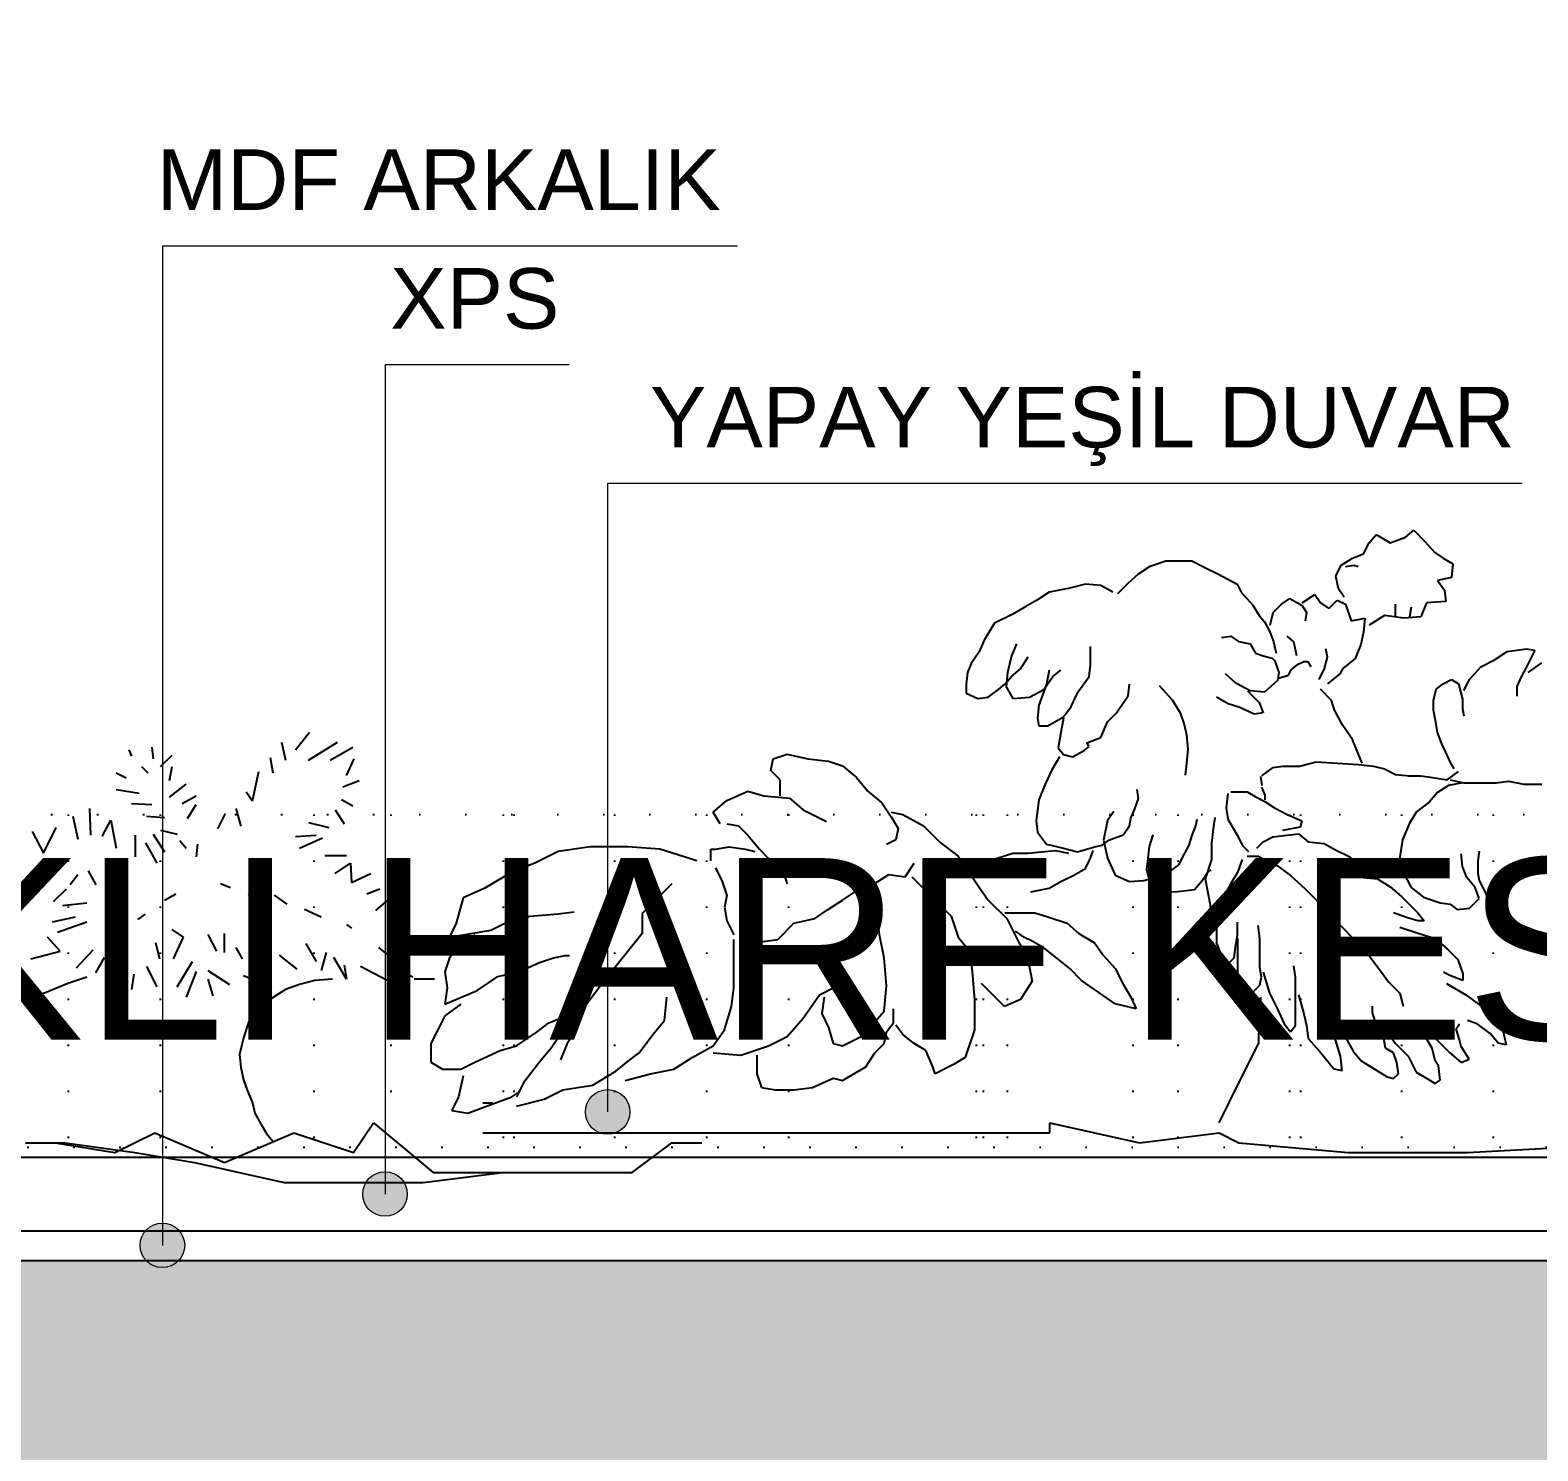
# Model space of a CAD drawing. Header units: millimetres. Extents: x 7687 to 15428, y -715 to 4028.
# Drawn here: x 9175.7 to 9277.3, y 3200 to 3295.7 of the extents above; entities that cross this region are included whole.
import ezdxf

# ---------------------------------------------------------------- set-up
doc = ezdxf.new("R2010")
doc.units = ezdxf.units.MM
doc.linetypes.add('14.022_CEKIRDEKLER_SAFTLAR_+51.00$0$ACAD_ISO07W100', pattern=[3, 0, -3])
doc.linetypes.add('CONTINUA', pattern=[0])
doc.layers.add('0-MOBIL', color=3, linetype='CONTINUA')
doc.layers.add('YAZI', color=121, linetype='Continuous')
doc.layers.add('yazı', color=7, linetype='Continuous', lineweight=20)
doc.styles.add('ROMANC', font='arial.ttf')

# ---------------------------------------------------------------- blocks, each defined once
blk = doc.blocks.new('fdgfff')
at = {"color": 67, "true_color": 0x727430}
for p, q in [((50512.623, 5720.7462), (50512.6298, 5720.7543)), ((50512.6298, 5720.7543), (50512.6433, 5720.7462)), ((50512.6433, 5720.7462), (50512.6582, 5720.7516)), ((50512.6582, 5720.7516), (50512.6663, 5720.7584)), ((50512.6663, 5720.7584), (50512.6771, 5720.7476)), ((50512.6068, 5720.7313), (50512.6176, 5720.7354)), ((50512.6176, 5720.7354), (50512.623, 5720.7462)), ((50512.6771, 5720.7476), (50512.6866, 5720.7367)), ((50512.6866, 5720.7367), (50512.6947, 5720.7313)), ((50512.3991, 5720.716), (50512.4104, 5720.7236)), ((50512.4104, 5720.7236), (50512.4255, 5720.7286)), ((50512.4255, 5720.7286), (50512.4369, 5720.7286)), ((50512.4369, 5720.7286), (50512.4507, 5720.7286)), ((50512.4507, 5720.7286), (50512.4633, 5720.7223)), ((50512.4633, 5720.7223), (50512.4759, 5720.716)), ((50512.5905, 5720.7137), (50512.5959, 5720.7245)), ((50512.5959, 5720.7245), (50512.6068, 5720.7313)), ((50512.6, 5720.7232), (50512.6081, 5720.7245)), ((50512.6081, 5720.7245), (50512.6122, 5720.7232)), ((50512.6947, 5720.7313), (50512.7042, 5720.7259)), ((50512.7042, 5720.7259), (50512.7028, 5720.7124)), ((50512.3789, 5720.6971), (50512.389, 5720.7072)), ((50512.389, 5720.7072), (50512.3991, 5720.716)), ((50512.4759, 5720.716), (50512.4948, 5720.706)), ((50512.5932, 5720.7015), (50512.5905, 5720.7137)), ((50512.7028, 5720.7124), (50512.6893, 5720.7096)), ((50512.6893, 5720.7096), (50512.6961, 5720.7002)), ((50512.3121, 5720.6984), (50512.3008, 5720.6908)), ((50512.3323, 5720.7022), (50512.3121, 5720.6984)), ((50512.3474, 5720.706), (50512.3323, 5720.7022)), ((50512.3625, 5720.7047), (50512.3474, 5720.706)), ((50512.3739, 5720.6984), (50512.3625, 5720.7047)), ((50512.4948, 5720.706), (50512.4986, 5720.6984)), ((50512.4986, 5720.6984), (50512.51, 5720.6858)), ((50512.5377, 5720.6866), (50512.5459, 5720.692)), ((50512.5459, 5720.692), (50512.558, 5720.6853)), ((50512.558, 5720.688), (50512.5702, 5720.6961)), ((50512.5702, 5720.6961), (50512.5756, 5720.688)), ((50512.5986, 5720.6934), (50512.5932, 5720.7015)), ((50512.6961, 5720.7002), (50512.6974, 5720.6893)), ((50512.2769, 5720.677), (50512.2592, 5720.6681)), ((50512.2895, 5720.6845), (50512.2769, 5720.677)), ((50512.3008, 5720.6908), (50512.2895, 5720.6845)), ((50512.51, 5720.6858), (50512.5163, 5720.6757)), ((50512.5269, 5720.6663), (50512.5296, 5720.6785)), ((50512.5296, 5720.6785), (50512.5377, 5720.6866)), ((50512.558, 5720.6853), (50512.5621, 5720.6785)), ((50512.5621, 5720.6785), (50512.5608, 5720.6704)), ((50512.5756, 5720.688), (50512.5838, 5720.6826)), ((50512.5838, 5720.6826), (50512.5919, 5720.6907)), ((50512.5919, 5720.6907), (50512.6, 5720.6866)), ((50512.6, 5720.6866), (50512.6054, 5720.6704)), ((50512.6487, 5720.6812), (50512.6487, 5720.6866)), ((50512.6487, 5720.6744), (50512.6487, 5720.6812)), ((50512.6636, 5720.6839), (50512.6622, 5720.6744)), ((50512.6785, 5720.688), (50512.6731, 5720.6744)), ((50512.6974, 5720.6893), (50512.6785, 5720.688)), ((50512.2592, 5720.6681), (50512.2491, 5720.6517)), ((50512.5163, 5720.6757), (50512.5213, 5720.6694)), ((50512.5213, 5720.6694), (50512.5263, 5720.6606)), ((50512.6054, 5720.6704), (50512.6189, 5720.6731)), ((50512.6189, 5720.6731), (50512.6176, 5720.6595)), ((50512.6379, 5720.6758), (50512.623, 5720.6663)), ((50512.6568, 5720.6731), (50512.6379, 5720.6758)), ((50512.6731, 5720.6744), (50512.6568, 5720.6731)), ((50512.2491, 5720.6517), (50512.2441, 5720.6404)), ((50512.2806, 5720.648), (50512.2756, 5720.6366)), ((50512.4797, 5720.6543), (50512.4885, 5720.6555)), ((50512.4885, 5720.6555), (50512.4961, 5720.6505)), ((50512.4961, 5720.6505), (50512.5074, 5720.648)), ((50512.5074, 5720.648), (50512.5125, 5720.6391)), ((50512.5263, 5720.6606), (50512.5301, 5720.6505)), ((50512.5301, 5720.6505), (50512.5314, 5720.6442)), ((50512.5499, 5720.6501), (50512.5432, 5720.6555)), ((50512.5526, 5720.6365), (50512.5499, 5720.6501)), ((50512.6176, 5720.6595), (50512.6149, 5720.6474)), ((50512.2441, 5720.6404), (50512.2365, 5720.6291)), ((50512.2756, 5720.6366), (50512.2718, 5720.6202)), ((50512.2844, 5720.624), (50512.292, 5720.6354)), ((50512.3525, 5720.6278), (50512.3525, 5720.6454)), ((50512.5125, 5720.6391), (50512.52, 5720.6366)), ((50512.52, 5720.6366), (50512.5289, 5720.6341)), ((50512.5289, 5720.6341), (50512.5314, 5720.6316)), ((50512.5314, 5720.6442), (50512.5326, 5720.6391)), ((50512.5797, 5720.6243), (50512.5824, 5720.6352)), ((50512.5824, 5720.6352), (50512.581, 5720.6433)), ((50512.6095, 5720.6338), (50512.5973, 5720.6243)), ((50512.6149, 5720.6474), (50512.6095, 5720.6338)), ((50512.7448, 5720.6325), (50512.757, 5720.6406)), ((50512.757, 5720.6406), (50512.7759, 5720.6433)), ((50512.7759, 5720.6433), (50512.784, 5720.6419)), ((50512.784, 5720.6419), (50512.7759, 5720.6257)), ((50512.2328, 5720.6202), (50512.2315, 5720.6089)), ((50512.2365, 5720.6291), (50512.2328, 5720.6202)), ((50512.2718, 5720.6202), (50512.2706, 5720.6064)), ((50512.2756, 5720.6164), (50512.2844, 5720.624)), ((50512.3121, 5720.6227), (50512.3096, 5720.6089)), ((50512.3159, 5720.6164), (50512.3235, 5720.6227)), ((50512.3512, 5720.6164), (50512.3525, 5720.6278)), ((50512.4936, 5720.6101), (50512.4835, 5720.619)), ((50512.5314, 5720.6316), (50512.5352, 5720.6202)), ((50512.5352, 5720.6202), (50512.5339, 5720.6127)), ((50512.5445, 5720.6176), (50512.5472, 5720.623)), ((50512.5472, 5720.623), (50512.554, 5720.6284)), ((50512.554, 5720.6284), (50512.5594, 5720.6311)), ((50512.5594, 5720.6311), (50512.5635, 5720.6311)), ((50512.5635, 5720.6311), (50512.5662, 5720.6257)), ((50512.5743, 5720.6135), (50512.5797, 5720.6243)), ((50512.5946, 5720.6189), (50512.5824, 5720.6094)), ((50512.5973, 5720.6243), (50512.5946, 5720.6189)), ((50512.7204, 5720.6135), (50512.7313, 5720.6257)), ((50512.7313, 5720.6257), (50512.7448, 5720.6325)), ((50512.7759, 5720.6257), (50512.7705, 5720.6162)), ((50512.7773, 5720.6203), (50512.7908, 5720.6298)), ((50512.2315, 5720.6089), (50512.2315, 5720.6001)), ((50512.2529, 5720.5963), (50512.263, 5720.6038)), ((50512.263, 5720.6038), (50512.2693, 5720.6089)), ((50512.2693, 5720.6089), (50512.2756, 5720.6164)), ((50512.2706, 5720.6064), (50512.2769, 5720.595)), ((50512.2932, 5720.5963), (50512.3071, 5720.6038)), ((50512.3096, 5720.6089), (50512.3021, 5720.5887)), ((50512.3071, 5720.6038), (50512.3159, 5720.6164)), ((50512.3411, 5720.6026), (50512.3512, 5720.6164)), ((50512.389, 5720.5975), (50512.3903, 5720.6089)), ((50512.4192, 5720.6076), (50512.4318, 5720.5938)), ((50512.5074, 5720.6026), (50512.4936, 5720.6101)), ((50512.5339, 5720.6127), (50512.5213, 5720.6013)), ((50512.535, 5720.6149), (50512.5445, 5720.6176)), ((50512.5865, 5720.5932), (50512.5756, 5720.604)), ((50512.6853, 5720.5932), (50512.688, 5720.604)), ((50512.688, 5720.604), (50512.6947, 5720.6094)), ((50512.6947, 5720.6094), (50512.7028, 5720.6135)), ((50512.7028, 5720.6135), (50512.7096, 5720.6094)), ((50512.7096, 5720.6094), (50512.7137, 5720.5945)), ((50512.715, 5720.6027), (50512.7204, 5720.6135)), ((50512.7705, 5720.6162), (50512.7664, 5720.6067)), ((50512.7664, 5720.6067), (50512.7664, 5720.5973)), ((50512.2315, 5720.6001), (50512.2428, 5720.595)), ((50512.2428, 5720.595), (50512.2529, 5720.5963)), ((50512.2769, 5720.595), (50512.2932, 5720.5963)), ((50512.3336, 5720.5874), (50512.3386, 5720.5975)), ((50512.3386, 5720.5975), (50512.3411, 5720.6026)), ((50512.3802, 5720.5849), (50512.389, 5720.5975)), ((50512.4318, 5720.5938), (50512.4394, 5720.5811)), ((50512.486, 5720.59), (50512.4747, 5720.5963)), ((50512.4974, 5720.5862), (50512.486, 5720.59)), ((50512.5049, 5720.6026), (50512.5163, 5720.5912)), ((50512.5213, 5720.6013), (50512.5074, 5720.6026)), ((50512.5163, 5720.5912), (50512.52, 5720.5811)), ((50512.5892, 5720.5837), (50512.5865, 5720.5932)), ((50512.6853, 5720.5837), (50512.6853, 5720.5932)), ((50512.7137, 5720.5945), (50512.7137, 5720.5851)), ((50512.3021, 5720.5887), (50512.3008, 5720.5761)), ((50512.3008, 5720.5761), (50512.3021, 5720.5685)), ((50512.3109, 5720.5685), (50512.326, 5720.5774)), ((50512.326, 5720.5761), (50512.3235, 5720.5622)), ((50512.326, 5720.5774), (50512.3336, 5720.5874)), ((50512.3688, 5720.5723), (50512.3777, 5720.5811)), ((50512.3777, 5720.5811), (50512.3802, 5720.5849)), ((50512.4394, 5720.5811), (50512.4432, 5720.5698)), ((50512.5112, 5720.5799), (50512.4974, 5720.5862)), ((50512.52, 5720.5811), (50512.5112, 5720.5799)), ((50512.5973, 5720.5688), (50512.5892, 5720.5837)), ((50512.688, 5720.5702), (50512.6853, 5720.5837)), ((50512.7137, 5720.5851), (50512.715, 5720.5783)), ((50511.5805, 5720.5452), (50511.5941, 5720.5625)), ((50512.3021, 5720.5685), (50512.3109, 5720.5685)), ((50512.3235, 5720.5622), (50512.321, 5720.5471)), ((50512.3625, 5720.5572), (50512.3688, 5720.5723)), ((50512.4432, 5720.5698), (50512.4457, 5720.5597)), ((50512.4457, 5720.5597), (50512.447, 5720.5458)), ((50512.6068, 5720.5553), (50512.5973, 5720.5688)), ((50512.6893, 5720.562), (50512.688, 5720.5702)), ((50512.6934, 5720.5512), (50512.6893, 5720.562)), ((50511.4185, 5720.5452), (50511.421, 5720.539)), ((50511.4408, 5720.5477), (50511.442, 5720.5365)), ((50511.5669, 5720.5526), (50511.5706, 5720.5353)), ((50511.5929, 5720.5353), (50511.6213, 5720.5526)), ((50511.6139, 5720.5353), (50511.6361, 5720.5477)), ((50512.321, 5720.5471), (50512.326, 5720.5408)), ((50512.3462, 5720.5446), (50512.3512, 5720.5484)), ((50512.3487, 5720.5521), (50512.3625, 5720.5572)), ((50512.3512, 5720.5484), (50512.3487, 5720.5521)), ((50512.447, 5720.5458), (50512.4457, 5720.532)), ((50512.6122, 5720.5417), (50512.6068, 5720.5553)), ((50512.6974, 5720.5431), (50512.6934, 5720.5512)), ((50511.4494, 5720.5291), (50511.4605, 5720.5402)), ((50511.5558, 5720.5378), (50511.5582, 5720.5229)), ((50511.63, 5720.5204), (50511.6374, 5720.5365)), ((50512.042, 5720.5252), (50512.0442, 5720.5365)), ((50512.0442, 5720.5365), (50512.0577, 5720.541)), ((50512.0577, 5720.541), (50512.0779, 5720.5365)), ((50512.0779, 5720.5365), (50512.0981, 5720.5342)), ((50512.0981, 5720.5342), (50512.1116, 5720.5297)), ((50512.3222, 5720.5383), (50512.3147, 5720.5257)), ((50512.326, 5720.5408), (50512.3348, 5720.5383)), ((50512.3348, 5720.5383), (50512.3462, 5720.5446)), ((50512.4457, 5720.532), (50512.4444, 5720.5206)), ((50512.5553, 5720.5295), (50512.5716, 5720.5336)), ((50512.5716, 5720.5336), (50512.5919, 5720.5323)), ((50512.5919, 5720.5323), (50512.6122, 5720.5309)), ((50512.6162, 5720.5323), (50512.6122, 5720.5417)), ((50512.6122, 5720.5309), (50512.6271, 5720.5295)), ((50512.7015, 5720.5336), (50512.6974, 5720.5431)), ((50512.7056, 5720.5268), (50512.7015, 5720.5336)), ((50511.4061, 5720.5229), (50511.416, 5720.518)), ((50511.4309, 5720.5291), (50511.4371, 5720.5229)), ((50511.4581, 5720.5155), (50511.4605, 5720.5291)), ((50511.5385, 5720.4957), (50511.5446, 5720.5242)), ((50512.051, 5720.5162), (50512.042, 5720.5252)), ((50512.051, 5720.5005), (50512.051, 5720.5162)), ((50512.1116, 5720.5297), (50512.1251, 5720.5185)), ((50512.1251, 5720.5185), (50512.1363, 5720.505)), ((50512.3147, 5720.5257), (50512.3084, 5720.5118)), ((50512.5175, 5720.5194), (50512.5188, 5720.5105)), ((50512.5188, 5720.5201), (50512.5296, 5720.5282)), ((50512.5296, 5720.5282), (50512.5391, 5720.5295)), ((50512.5391, 5720.5295), (50512.5553, 5720.5295)), ((50512.6271, 5720.5295), (50512.6379, 5720.5268)), ((50512.6379, 5720.5268), (50512.6487, 5720.5214)), ((50512.6487, 5720.5214), (50512.6622, 5720.5201)), ((50512.6609, 5720.5201), (50512.6731, 5720.5201)), ((50512.6731, 5720.5201), (50512.6825, 5720.5187)), ((50512.6825, 5720.5187), (50512.6988, 5720.516)), ((50512.6988, 5720.516), (50512.7096, 5720.5241)), ((50512.7015, 5720.516), (50512.715, 5720.5133)), ((50511.4061, 5720.5068), (50511.4284, 5720.5031)), ((50511.4581, 5720.4994), (50511.4742, 5720.5118)), ((50511.5323, 5720.5044), (50511.5385, 5720.4957)), ((50511.6262, 5720.5093), (50511.6423, 5720.5155)), ((50511.9993, 5720.496), (50512.0195, 5720.505)), ((50512.0195, 5720.505), (50512.0353, 5720.5005)), ((50512.1363, 5720.505), (50512.1498, 5720.4938)), ((50512.3084, 5720.5118), (50512.3021, 5720.4967)), ((50512.3991, 5720.4979), (50512.3978, 5720.5068)), ((50512.4856, 5720.5029), (50512.4841, 5720.4888)), ((50512.4887, 5720.5045), (50512.495, 5720.5045)), ((50512.495, 5720.5045), (50512.5044, 5720.5045)), ((50512.5044, 5720.5045), (50512.5122, 5720.4998)), ((50512.5184, 5720.5091), (50512.5216, 5720.5013)), ((50512.5216, 5720.5013), (50512.5216, 5720.4966)), ((50512.6893, 5720.5038), (50512.6812, 5720.4943)), ((50512.7001, 5720.5106), (50512.6893, 5720.5038)), ((50512.7137, 5720.5133), (50512.7001, 5720.5106)), ((50512.715, 5720.5133), (50512.7299, 5720.5133)), ((50512.7299, 5720.5133), (50512.7462, 5720.5133)), ((50512.7462, 5720.5133), (50512.7583, 5720.5147)), ((50512.7583, 5720.5147), (50512.7732, 5720.5119)), ((50512.7732, 5720.5119), (50512.7908, 5720.5119)), ((50511.3802, 5720.4883), (50511.3814, 5720.4623)), ((50511.421, 5720.4932), (50511.4408, 5720.492)), ((50511.4704, 5720.4932), (50511.484, 5720.5006)), ((50511.4754, 5720.4784), (50511.484, 5720.492)), ((50511.5224, 5720.4883), (50511.5273, 5720.471)), ((50511.6188, 5720.487), (50511.6275, 5720.4734)), ((50511.625, 5720.4969), (50511.6361, 5720.4907)), ((50511.9858, 5720.4848), (50511.9993, 5720.496)), ((50512.0353, 5720.5005), (50512.06, 5720.4983)), ((50512.06, 5720.4983), (50512.0734, 5720.487)), ((50512.0734, 5720.487), (50512.0959, 5720.4758)), ((50512.1498, 5720.4938), (50512.1588, 5720.4803)), ((50512.3021, 5720.4967), (50512.2995, 5720.4765)), ((50512.3915, 5720.479), (50512.3953, 5720.4879)), ((50512.3953, 5720.4879), (50512.3991, 5720.4979)), ((50512.4841, 5720.4888), (50512.4856, 5720.4779)), ((50512.5122, 5720.4998), (50512.5216, 5720.4951)), ((50512.5216, 5720.4951), (50512.5309, 5720.4888)), ((50512.5309, 5720.4888), (50512.5435, 5720.4826)), ((50512.6812, 5720.4943), (50512.669, 5720.4849)), ((50511.3641, 5720.4808), (50511.369, 5720.4586)), ((50511.3925, 5720.4611), (50511.4012, 5720.4771)), ((50511.4012, 5720.4771), (50511.4061, 5720.4499)), ((50511.4358, 5720.4808), (50511.4531, 5720.4796)), ((50511.5051, 5720.4685), (50511.5125, 5720.4833)), ((50511.5929, 5720.4747), (50511.6126, 5720.4697)), ((50511.9926, 5720.4735), (50511.9858, 5720.4848)), ((50511.9993, 5720.4735), (50512.0105, 5720.4713)), ((50512.1588, 5720.4848), (50512.17, 5720.4825)), ((50512.1588, 5720.4803), (50512.1655, 5720.469)), ((50512.17, 5720.4825), (50512.1902, 5720.4713)), ((50512.2995, 5720.4765), (50512.3008, 5720.4652)), ((50512.3688, 5720.4765), (50512.3651, 5720.4576)), ((50512.3751, 5720.4853), (50512.3688, 5720.4765)), ((50512.3903, 5720.4715), (50512.3915, 5720.479)), ((50512.4545, 5720.4715), (50512.4558, 5720.4778)), ((50512.4731, 5720.4794), (50512.4716, 5720.4685)), ((50512.4856, 5720.4779), (50512.495, 5720.4622)), ((50512.5435, 5720.4826), (50512.5575, 5720.4763)), ((50512.5575, 5720.4763), (50512.556, 5720.47)), ((50512.6622, 5720.474), (50512.6555, 5720.4578)), ((50512.669, 5720.4849), (50512.6622, 5720.474)), ((50511.3245, 5720.466), (50511.3357, 5720.445)), ((50511.3357, 5720.445), (50511.348, 5720.4697)), ((50511.4247, 5720.4623), (50511.4247, 5720.4413)), ((50511.442, 5720.4635), (50511.4531, 5720.4462)), ((50511.4494, 5720.4672), (50511.4655, 5720.4635)), ((50511.468, 5720.4573), (50511.4742, 5720.4499)), ((50511.5805, 5720.4611), (50511.6003, 5720.4623)), ((50511.5842, 5720.4499), (50511.6065, 5720.4598)), ((50512.0105, 5720.4713), (50512.0195, 5720.4623)), ((50512.0195, 5720.4623), (50512.0308, 5720.4488)), ((50512.1633, 5720.4578), (50512.1543, 5720.4533)), ((50512.1655, 5720.469), (50512.1633, 5720.4578)), ((50512.1902, 5720.4713), (50512.2059, 5720.4556)), ((50512.3008, 5720.4652), (50512.3096, 5720.4538)), ((50512.3638, 5720.4526), (50512.3701, 5720.4576)), ((50512.3651, 5720.4576), (50512.3688, 5720.4399)), ((50512.3701, 5720.4576), (50512.384, 5720.4626)), ((50512.384, 5720.4626), (50512.3903, 5720.4715)), ((50512.4129, 5720.4626), (50512.4092, 5720.4513)), ((50512.4482, 5720.4526), (50512.4507, 5720.4614)), ((50512.4507, 5720.4614), (50512.4545, 5720.4715)), ((50512.4716, 5720.4685), (50512.47, 5720.4544)), ((50512.495, 5720.4622), (50512.4997, 5720.4528)), ((50512.52, 5720.456), (50512.5294, 5720.4607)), ((50512.5294, 5720.4607), (50512.5403, 5720.4622)), ((50512.556, 5720.47), (50512.5388, 5720.4669)), ((50512.5403, 5720.4622), (50512.5544, 5720.4638)), ((50512.5544, 5720.4638), (50512.5638, 5720.456)), ((50512.6555, 5720.4578), (50512.6528, 5720.4415)), ((50511.4346, 5720.4549), (50511.4457, 5720.4351)), ((50511.4853, 5720.4536), (50511.484, 5720.4413)), ((50511.8354, 5720.4466), (50511.8129, 5720.4353)), ((50511.8668, 5720.4511), (50511.8354, 5720.4466)), ((50511.9027, 5720.4511), (50511.8668, 5720.4511)), ((50511.9342, 5720.4488), (50511.9027, 5720.4511)), ((50511.9701, 5720.4376), (50511.9342, 5720.4488)), ((50511.9836, 5720.4488), (50511.9881, 5720.4488)), ((50511.9836, 5720.4376), (50511.9836, 5720.4488)), ((50511.9881, 5720.4488), (50512.0016, 5720.4511)), ((50512.0016, 5720.4511), (50512.0173, 5720.4488)), ((50512.0173, 5720.4488), (50512.0263, 5720.4466)), ((50512.0308, 5720.4488), (50512.0397, 5720.4398)), ((50512.2059, 5720.4556), (50512.2239, 5720.4421)), ((50512.2617, 5720.4399), (50512.2769, 5720.445)), ((50512.2769, 5720.445), (50512.292, 5720.445)), ((50512.292, 5720.445), (50512.3046, 5720.4462)), ((50512.3046, 5720.4462), (50512.3184, 5720.4475)), ((50512.3096, 5720.4538), (50512.3247, 5720.45)), ((50512.3184, 5720.4475), (50512.331, 5720.445)), ((50512.3247, 5720.45), (50512.3399, 5720.4462)), ((50512.3399, 5720.4462), (50512.3575, 5720.4513)), ((50512.3525, 5720.4399), (50512.355, 5720.4475)), ((50512.3575, 5720.4513), (50512.3638, 5720.4526)), ((50512.4092, 5720.4513), (50512.4066, 5720.4286)), ((50512.4381, 5720.4336), (50512.4432, 5720.4437)), ((50512.4432, 5720.4437), (50512.4482, 5720.4526)), ((50512.47, 5720.4544), (50512.47, 5720.4388)), ((50512.4997, 5720.4528), (50512.5059, 5720.4466)), ((50512.5138, 5720.4497), (50512.52, 5720.456)), ((50512.5638, 5720.456), (50512.5794, 5720.4544)), ((50512.5794, 5720.4544), (50512.5903, 5720.4481)), ((50512.5903, 5720.4481), (50512.6028, 5720.4419)), ((50512.7137, 5720.4321), (50512.7123, 5720.4442)), ((50512.7299, 5720.4469), (50512.7286, 5720.4375)), ((50511.6089, 5720.4425), (50511.63, 5720.4425)), ((50511.6188, 5720.4252), (50511.6337, 5720.4351)), ((50511.6337, 5720.4351), (50511.6349, 5720.4165)), ((50511.8129, 5720.4353), (50511.7904, 5720.4263)), ((50511.9881, 5720.4308), (50511.9948, 5720.4174)), ((50512.0397, 5720.4398), (50512.0532, 5720.4286)), ((50512.0532, 5720.4286), (50512.0577, 5720.4151)), ((50512.1723, 5720.4218), (50512.1812, 5720.4353)), ((50512.2239, 5720.4421), (50512.2419, 5720.4151)), ((50512.2353, 5720.4273), (50512.2403, 5720.4324)), ((50512.2403, 5720.4324), (50512.2529, 5720.4374)), ((50512.2529, 5720.4374), (50512.2617, 5720.4399)), ((50512.3361, 5720.4236), (50512.3474, 5720.4299)), ((50512.3474, 5720.4299), (50512.3512, 5720.4374)), ((50512.3512, 5720.4374), (50512.3525, 5720.4399)), ((50512.3688, 5720.4399), (50512.3764, 5720.4236)), ((50512.4066, 5720.4286), (50512.4104, 5720.416)), ((50512.4281, 5720.4261), (50512.4381, 5720.4336)), ((50512.47, 5720.4388), (50512.4637, 5720.42)), ((50512.4659, 5720.4261), (50512.4696, 5720.4286)), ((50512.4997, 5720.4388), (50512.495, 5720.4262)), ((50512.5044, 5720.4419), (50512.5153, 5720.4419)), ((50512.5153, 5720.4419), (50512.5341, 5720.4325)), ((50512.5341, 5720.4325), (50512.5466, 5720.4231)), ((50512.6138, 5720.4325), (50512.6013, 5720.4294)), ((50512.6028, 5720.4419), (50512.6138, 5720.4325)), ((50512.6528, 5720.4415), (50512.6568, 5720.4253)), ((50512.7177, 5720.4212), (50512.7137, 5720.4321)), ((50512.7286, 5720.4375), (50512.7286, 5720.4253)), ((50511.369, 5720.4239), (50511.3616, 5720.414)), ((50511.3789, 5720.4276), (50511.3864, 5720.414)), ((50511.3962, 5720.4165), (50511.4024, 5720.4091)), ((50511.5075, 5720.4153), (50511.5174, 5720.4116)), ((50511.6349, 5720.4165), (50511.6535, 5720.4252)), ((50511.7904, 5720.4263), (50511.7635, 5720.4106)), ((50511.9459, 5720.4152), (50511.9169, 5720.3862)), ((50511.9948, 5720.4174), (50511.9993, 5720.4039)), ((50512.1386, 5720.4129), (50512.1565, 5720.4241)), ((50512.1565, 5720.4241), (50512.1723, 5720.4218)), ((50512.179, 5720.4218), (50512.1947, 5720.4061)), ((50512.2419, 5720.4151), (50512.2531, 5720.3994)), ((50512.3121, 5720.4109), (50512.3235, 5720.4173)), ((50512.3235, 5720.4173), (50512.3361, 5720.4236)), ((50512.3764, 5720.4236), (50512.3903, 5720.4173)), ((50512.3903, 5720.4173), (50512.4041, 5720.4185)), ((50512.4041, 5720.4185), (50512.418, 5720.4223)), ((50512.4104, 5720.416), (50512.4192, 5720.4084)), ((50512.418, 5720.4223), (50512.4281, 5720.4261)), ((50512.4533, 5720.4097), (50512.4608, 5720.4185)), ((50512.4608, 5720.4185), (50512.4659, 5720.4261)), ((50512.4637, 5720.42), (50512.4684, 5720.3965)), ((50512.4887, 5720.4153), (50512.4809, 5720.4012)), ((50512.495, 5720.4262), (50512.4887, 5720.4153)), ((50512.5466, 5720.4231), (50512.5606, 5720.4106)), ((50512.5982, 5720.4247), (50512.6138, 5720.4215)), ((50512.6138, 5720.4215), (50512.631, 5720.42)), ((50512.631, 5720.42), (50512.6435, 5720.4122)), ((50512.6568, 5720.4253), (50512.6636, 5720.4117)), ((50512.7259, 5720.4117), (50512.7177, 5720.4212)), ((50512.7286, 5720.4253), (50512.7299, 5720.4185)), ((50512.7299, 5720.4185), (50512.7353, 5720.4077)), ((50511.3455, 5720.3979), (50511.3579, 5720.4103)), ((50511.4531, 5720.3992), (50511.4643, 5720.4054)), ((50511.5347, 5720.4054), (50511.5397, 5720.3979)), ((50511.5595, 5720.4041), (50511.5718, 5720.3955)), ((50511.6497, 5720.4054), (50511.6621, 5720.4103)), ((50511.6584, 5720.3893), (50511.6844, 5720.4116)), ((50511.7433, 5720.4016), (50511.7365, 5720.3769)), ((50511.7635, 5720.4106), (50511.7433, 5720.4016)), ((50511.9993, 5720.4039), (50511.9971, 5720.3926)), ((50512.0981, 5720.3904), (50512.1116, 5720.3994)), ((50512.1116, 5720.3994), (50512.1251, 5720.4084)), ((50512.1251, 5720.4084), (50512.1386, 5720.4129)), ((50512.1453, 5720.3859), (50512.1318, 5720.3994)), ((50512.1947, 5720.4061), (50512.2172, 5720.3836)), ((50512.2531, 5720.3994), (50512.2711, 5720.3814)), ((50512.2945, 5720.4072), (50512.3121, 5720.4109)), ((50512.4192, 5720.4084), (50512.4344, 5720.4072)), ((50512.4344, 5720.4072), (50512.4533, 5720.4097)), ((50512.4809, 5720.4012), (50512.4794, 5720.3887)), ((50512.4822, 5720.3983), (50512.4873, 5720.4109)), ((50512.5606, 5720.4106), (50512.5731, 5720.3981)), ((50512.6435, 5720.4122), (50512.6544, 5720.4028)), ((50512.6544, 5720.4028), (50512.6622, 5720.395)), ((50512.6636, 5720.4117), (50512.6758, 5720.4023)), ((50512.6758, 5720.4023), (50512.692, 5720.3968)), ((50512.7204, 5720.3914), (50512.7299, 5720.4009)), ((50512.7299, 5720.4009), (50512.7259, 5720.4117)), ((50512.7353, 5720.4077), (50512.7407, 5720.3955)), ((50511.3542, 5720.3942), (50511.3777, 5720.3967)), ((50511.4272, 5720.3806), (50511.4346, 5720.3856)), ((50511.5892, 5720.3905), (50511.6052, 5720.3831)), ((50511.6856, 5720.393), (50511.672, 5720.3819)), ((50511.6755, 5720.3862), (50511.6755, 5720.3862)), ((50511.8084, 5720.3836), (50511.8354, 5720.3859)), ((50511.8354, 5720.3859), (50511.8511, 5720.3881)), ((50511.9169, 5720.3862), (50511.9169, 5720.3668)), ((50511.9971, 5720.3926), (50511.9993, 5720.3791)), ((50512.0847, 5720.3814), (50512.0981, 5720.3904)), ((50512.1475, 5720.3657), (50512.1453, 5720.3859)), ((50512.2693, 5720.387), (50512.2832, 5720.387)), ((50512.2832, 5720.387), (50512.2983, 5720.387)), ((50512.2983, 5720.387), (50512.3109, 5720.3832)), ((50512.4684, 5720.3965), (50512.47, 5720.384)), ((50512.47, 5720.384), (50512.4825, 5720.3856)), ((50512.4794, 5720.3887), (50512.4747, 5720.3731)), ((50512.5731, 5720.3981), (50512.5841, 5720.3871)), ((50512.5841, 5720.3871), (50512.595, 5720.3746)), ((50512.6591, 5720.3824), (50512.6466, 5720.3871)), ((50512.6622, 5720.395), (50512.6701, 5720.3871)), ((50512.6701, 5720.3871), (50512.6763, 5720.3793)), ((50512.692, 5720.3968), (50512.7015, 5720.3955)), ((50512.7015, 5720.3955), (50512.7083, 5720.3901)), ((50512.7083, 5720.3901), (50512.7204, 5720.3914)), ((50512.7407, 5720.3955), (50512.7529, 5720.3847)), ((50512.7529, 5720.3847), (50512.7678, 5720.3765)), ((50511.3443, 5720.3781), (50511.3666, 5720.3831)), ((50511.3493, 5720.3682), (50511.3777, 5720.3781)), ((50511.4717, 5720.3633), (50511.4605, 5720.3707)), ((50511.63, 5720.3757), (50511.6349, 5720.372)), ((50511.672, 5720.3819), (50511.6881, 5720.3806)), ((50511.7365, 5720.3769), (50511.7298, 5720.3634)), ((50511.7298, 5720.3634), (50511.7702, 5720.3702)), ((50511.7702, 5720.3702), (50511.7882, 5720.3791)), ((50511.7882, 5720.3791), (50511.8084, 5720.3836)), ((50511.9993, 5720.3791), (50512.0061, 5720.3657)), ((50512.0487, 5720.3612), (50512.0644, 5720.3769)), ((50512.0644, 5720.3769), (50512.0847, 5720.3814)), ((50512.2172, 5720.3836), (50512.2239, 5720.3634)), ((50512.2711, 5720.3814), (50512.2823, 5720.3589)), ((50512.2882, 5720.363), (50512.2794, 5720.3693)), ((50512.3109, 5720.3832), (50512.3298, 5720.3769)), ((50512.3298, 5720.3769), (50512.3411, 5720.3668)), ((50512.4747, 5720.3731), (50512.4747, 5720.3574)), ((50512.495, 5720.3652), (50512.495, 5720.3778)), ((50512.5169, 5720.3621), (50512.5153, 5720.3746)), ((50512.595, 5720.3746), (50512.6091, 5720.3605)), ((50512.6529, 5720.3731), (50512.6716, 5720.3668)), ((50512.6701, 5720.3793), (50512.6591, 5720.3824)), ((50512.6763, 5720.3793), (50512.6701, 5720.3793)), ((50512.7678, 5720.3765), (50512.7746, 5720.3738)), ((50512.7746, 5720.3738), (50512.7813, 5720.3711)), ((50512.7813, 5720.3711), (50512.7895, 5720.3671)), ((50511.3517, 5720.3497), (50511.3394, 5720.3633)), ((50511.4074, 5720.3534), (50511.4173, 5720.3645)), ((50511.4445, 5720.3583), (50511.4482, 5720.3423)), ((50511.4618, 5720.3423), (50511.4717, 5720.3633)), ((50511.4952, 5720.3658), (50511.5038, 5720.3497)), ((50511.5112, 5720.367), (50511.5112, 5720.3485)), ((50511.536, 5720.3621), (50511.5397, 5720.3435)), ((50511.5904, 5720.3571), (50511.6003, 5720.3398)), ((50511.672, 5720.3621), (50511.6955, 5720.3621)), ((50511.741, 5720.3567), (50511.7298, 5720.3432)), ((50511.7545, 5720.3657), (50511.741, 5720.3567)), ((50511.9169, 5720.3668), (50511.8783, 5720.3185)), ((50512.0061, 5720.3432), (50512.0061, 5720.3612)), ((50512.015, 5720.3567), (50512.0487, 5720.3612)), ((50512.152, 5720.3432), (50512.1475, 5720.3657)), ((50512.2239, 5720.3634), (50512.2351, 5720.3499)), ((50512.2823, 5720.3589), (50512.2913, 5720.3432)), ((50512.2958, 5720.3593), (50512.2882, 5720.363)), ((50512.3071, 5720.353), (50512.2958, 5720.3593)), ((50512.3411, 5720.3668), (50512.3562, 5720.358)), ((50512.3562, 5720.358), (50512.3651, 5720.3454)), ((50512.4747, 5720.3574), (50512.4809, 5720.3418)), ((50512.4919, 5720.3433), (50512.4934, 5720.3559)), ((50512.4934, 5720.3559), (50512.495, 5720.3652)), ((50512.495, 5720.3621), (50512.495, 5720.3402)), ((50512.5169, 5720.359), (50512.5169, 5720.3621)), ((50512.5169, 5720.334), (50512.5169, 5720.359)), ((50512.6091, 5720.3605), (50512.6232, 5720.3449)), ((50512.6716, 5720.3668), (50512.6872, 5720.3621)), ((50512.6872, 5720.3621), (50512.6998, 5720.3512)), ((50511.3233, 5720.3423), (50511.3517, 5720.3497)), ((50511.3678, 5720.3336), (50511.3839, 5720.3509)), ((50511.3864, 5720.3287), (50511.395, 5720.3435)), ((50511.5224, 5720.3534), (50511.5286, 5720.3423)), ((50511.5471, 5720.3509), (50511.5521, 5720.3336)), ((50511.5644, 5720.346), (50511.5817, 5720.3324)), ((50511.6102, 5720.3485), (50511.6052, 5720.3311)), ((50511.63, 5720.3225), (50511.6176, 5720.3435)), ((50511.6609, 5720.3534), (50511.6745, 5720.3423)), ((50511.7298, 5720.3432), (50511.7253, 5720.3297)), ((50511.8174, 5720.3387), (50511.8309, 5720.3432)), ((50511.8309, 5720.3432), (50511.8421, 5720.3454)), ((50511.8421, 5720.3454), (50511.8466, 5720.3454)), ((50512.0061, 5720.314), (50512.0061, 5720.3432)), ((50512.1543, 5720.3162), (50512.152, 5720.3432)), ((50512.2351, 5720.3499), (50512.2374, 5720.3297)), ((50512.2913, 5720.3432), (50512.2958, 5720.3207)), ((50512.3197, 5720.3429), (50512.3071, 5720.353)), ((50512.3323, 5720.3328), (50512.3197, 5720.3429)), ((50512.3651, 5720.3454), (50512.3764, 5720.3328)), ((50512.4809, 5720.3418), (50512.4872, 5720.3386)), ((50512.4872, 5720.3386), (50512.4919, 5720.3433)), ((50512.495, 5720.3402), (50512.495, 5720.3261)), ((50512.6232, 5720.3449), (50512.6341, 5720.3308)), ((50512.6998, 5720.3512), (50512.7091, 5720.3418)), ((50512.7091, 5720.3418), (50512.7138, 5720.3277)), ((50511.4049, 5720.3163), (50511.4098, 5720.3361)), ((50511.4235, 5720.3274), (50511.421, 5720.3126)), ((50511.4358, 5720.3348), (50511.4457, 5720.315)), ((50511.4655, 5720.315), (50511.4803, 5720.3398)), ((50511.484, 5720.3299), (50511.4742, 5720.3051)), ((50511.4952, 5720.3311), (50511.5162, 5720.3175)), ((50511.5298, 5720.3262), (50511.5385, 5720.3225)), ((50511.6275, 5720.3361), (50511.63, 5720.3225)), ((50511.6695, 5720.3212), (50511.6436, 5720.3348)), ((50511.6745, 5720.3348), (50511.6943, 5720.3249)), ((50511.7253, 5720.3297), (50511.7276, 5720.314)), ((50511.777, 5720.3252), (50511.7972, 5720.3297)), ((50511.7972, 5720.3297), (50511.8174, 5720.3387)), ((50512.2374, 5720.3297), (50512.2396, 5720.3027)), ((50512.3436, 5720.3214), (50512.3323, 5720.3328)), ((50512.3764, 5720.3328), (50512.384, 5720.3177)), ((50512.495, 5720.3261), (50512.4997, 5720.3089)), ((50512.5184, 5720.3246), (50512.5169, 5720.334)), ((50512.52, 5720.3293), (50512.5263, 5720.3089)), ((50512.5513, 5720.3246), (50512.5497, 5720.3355)), ((50512.6341, 5720.3308), (50512.6419, 5720.3199)), ((50512.7013, 5720.3261), (50512.6951, 5720.3293)), ((50512.7138, 5720.3214), (50512.7013, 5720.3261)), ((50512.7138, 5720.3277), (50512.7138, 5720.3214)), ((50511.3381, 5720.3101), (50511.3592, 5720.3188)), ((50511.3592, 5720.3188), (50511.3777, 5720.3249)), ((50511.4952, 5720.3225), (50511.5001, 5720.3064)), ((50511.5385, 5720.3225), (50511.5471, 5720.3188)), ((50511.5471, 5720.3188), (50511.557, 5720.3089)), ((50511.5706, 5720.3126), (50511.557, 5720.3039)), ((50511.5842, 5720.3175), (50511.5706, 5720.3126)), ((50511.599, 5720.3212), (50511.5842, 5720.3175)), ((50511.6164, 5720.3225), (50511.599, 5720.3212)), ((50511.7153, 5720.3225), (50511.6955, 5720.3225)), ((50511.7276, 5720.314), (50511.7253, 5720.2982)), ((50511.7253, 5720.2982), (50511.7568, 5720.3117)), ((50511.7568, 5720.3117), (50511.777, 5720.3252)), ((50511.8783, 5720.3185), (50511.8493, 5720.2798)), ((50512.0038, 5720.296), (50512.0061, 5720.314)), ((50512.0892, 5720.3072), (50512.1026, 5720.314)), ((50512.152, 5720.2915), (50512.1543, 5720.3162)), ((50512.2576, 5720.3072), (50512.2464, 5720.3185)), ((50512.2958, 5720.3207), (50512.2845, 5720.3027)), ((50512.3562, 5720.3126), (50512.3436, 5720.3214)), ((50512.3688, 5720.3038), (50512.3562, 5720.3126)), ((50512.384, 5720.3177), (50512.3915, 5720.305)), ((50512.5091, 5720.3089), (50512.5169, 5720.3167)), ((50512.5169, 5720.3167), (50512.5184, 5720.3246)), ((50512.5513, 5720.3105), (50512.5513, 5720.3246)), ((50512.6419, 5720.3199), (50512.6529, 5720.3089)), ((50512.6982, 5720.3183), (50512.7169, 5720.3074)), ((50511.3208, 5720.3039), (50511.3381, 5720.3101)), ((50511.557, 5720.3039), (50511.5397, 5720.2928)), ((50511.741, 5720.2982), (50511.7253, 5720.287)), ((50511.9387, 5720.2825), (50511.9409, 5720.305)), ((50512.0734, 5720.2848), (50512.0892, 5720.3072)), ((50512.0936, 5720.305), (50512.0914, 5720.2892)), ((50512.2396, 5720.3027), (50512.2396, 5720.2735)), ((50512.2688, 5720.296), (50512.2576, 5720.3072)), ((50512.2845, 5720.3027), (50512.2688, 5720.296)), ((50512.3764, 5720.2987), (50512.3688, 5720.3038)), ((50512.3966, 5720.2937), (50512.3764, 5720.2987)), ((50512.3915, 5720.305), (50512.3966, 5720.2937)), ((50512.4997, 5720.3089), (50512.5044, 5720.3089)), ((50512.5044, 5720.3089), (50512.5091, 5720.3089)), ((50512.5177, 5720.2954), (50512.5177, 5720.3052)), ((50512.5263, 5720.3089), (50512.5341, 5720.2933)), ((50512.5513, 5720.2964), (50512.5513, 5720.3105)), ((50512.5513, 5720.2776), (50512.5513, 5720.2964)), ((50512.5544, 5720.3074), (50512.5591, 5720.2902)), ((50512.5857, 5720.2933), (50512.5857, 5720.3011)), ((50512.6263, 5720.2902), (50512.6263, 5720.2964)), ((50512.6529, 5720.3089), (50512.656, 5720.2964)), ((50512.7169, 5720.3074), (50512.7341, 5720.2948)), ((50511.5397, 5720.2928), (50511.5347, 5720.2804)), ((50511.7253, 5720.287), (50511.7186, 5720.2735)), ((50511.8264, 5720.2803), (50511.8376, 5720.2848)), ((50511.9274, 5720.269), (50511.9387, 5720.2825)), ((50511.9971, 5720.2735), (50512.0038, 5720.296)), ((50512.0577, 5720.2668), (50512.0734, 5720.2848)), ((50512.0914, 5720.2892), (50512.0981, 5720.2758)), ((50512.1363, 5720.2735), (50512.152, 5720.2915)), ((50512.161, 5720.2803), (50512.161, 5720.2937)), ((50512.5193, 5720.2758), (50512.5177, 5720.2954)), ((50512.5341, 5720.2933), (50512.5403, 5720.2792)), ((50512.5591, 5720.2902), (50512.5622, 5720.2776)), ((50512.5903, 5720.2761), (50512.5857, 5720.2933)), ((50512.631, 5720.2745), (50512.6263, 5720.2902)), ((50512.7279, 5720.2792), (50512.7185, 5720.2823)), ((50512.7341, 5720.2948), (50512.7466, 5720.2855)), ((50512.7466, 5720.2855), (50512.7529, 5720.2729)), ((50511.5347, 5720.2804), (50511.5298, 5720.2655)), ((50511.7186, 5720.2735), (50511.7118, 5720.26)), ((50511.7949, 5720.2578), (50511.8152, 5720.2713)), ((50511.8152, 5720.2713), (50511.8264, 5720.2803)), ((50511.8376, 5720.269), (50511.8286, 5720.2555)), ((50511.8511, 5720.278), (50511.8376, 5720.269)), ((50511.8533, 5720.2735), (50511.8443, 5720.26)), ((50511.914, 5720.251), (50511.9274, 5720.269)), ((50511.9858, 5720.2578), (50511.9971, 5720.2735)), ((50512.0981, 5720.2758), (50512.1026, 5720.26)), ((50512.1296, 5720.2668), (50512.1363, 5720.2735)), ((50512.152, 5720.26), (50512.1543, 5720.2713)), ((50512.1543, 5720.2713), (50512.161, 5720.2803)), ((50512.17, 5720.269), (50512.1633, 5720.278)), ((50512.1812, 5720.26), (50512.17, 5720.269)), ((50512.2396, 5720.2735), (50512.2306, 5720.2465)), ((50512.5158, 5720.2702), (50512.5193, 5720.2758)), ((50512.5158, 5720.2605), (50512.5158, 5720.2702)), ((50512.5403, 5720.2792), (50512.5466, 5720.2714)), ((50512.5466, 5720.2714), (50512.5513, 5720.2776)), ((50512.5622, 5720.2776), (50512.5638, 5720.2651)), ((50512.5903, 5720.2636), (50512.5903, 5720.2761)), ((50512.5935, 5720.2808), (50512.5997, 5720.2667)), ((50512.6372, 5720.2651), (50512.631, 5720.2745)), ((50512.6388, 5720.2745), (50512.6482, 5720.2604)), ((50512.6732, 5720.2698), (50512.6701, 5720.2776)), ((50512.6794, 5720.2636), (50512.6732, 5720.2698)), ((50512.6763, 5720.2761), (50512.6904, 5720.262)), ((50512.7076, 5720.2745), (50512.7107, 5720.2792)), ((50512.7107, 5720.2636), (50512.7076, 5720.2745)), ((50512.7404, 5720.2698), (50512.7279, 5720.2792)), ((50512.7482, 5720.2604), (50512.7404, 5720.2698)), ((50512.7529, 5720.2729), (50512.756, 5720.2589)), ((50511.5298, 5720.2655), (50511.5261, 5720.2495)), ((50511.7118, 5720.26), (50511.7118, 5720.2421)), ((50511.7545, 5720.2421), (50511.7792, 5720.2533)), ((50511.7792, 5720.2533), (50511.7949, 5720.2578)), ((50511.8286, 5720.2555), (50511.8174, 5720.2421)), ((50511.8443, 5720.26), (50511.8376, 5720.2443)), ((50511.9656, 5720.2465), (50511.9858, 5720.2578)), ((50512.0128, 5720.2488), (50512.0397, 5720.2578)), ((50512.0397, 5720.2578), (50512.0577, 5720.2668)), ((50512.1026, 5720.26), (50512.1116, 5720.2578)), ((50512.1116, 5720.2578), (50512.1296, 5720.2668)), ((50512.1431, 5720.251), (50512.152, 5720.26)), ((50512.1925, 5720.2533), (50512.1812, 5720.26)), ((50512.1992, 5720.2376), (50512.1925, 5720.2533)), ((50512.4965, 5720.2218), (50512.5158, 5720.2605)), ((50512.5638, 5720.2651), (50512.5747, 5720.2526)), ((50512.5747, 5720.2526), (50512.5888, 5720.2354)), ((50512.595, 5720.2479), (50512.5903, 5720.2636)), ((50512.5997, 5720.2667), (50512.6075, 5720.2526)), ((50512.6075, 5720.2526), (50512.6153, 5720.2432)), ((50512.6388, 5720.2557), (50512.6372, 5720.2651)), ((50512.6466, 5720.251), (50512.6388, 5720.2557)), ((50512.6482, 5720.2604), (50512.6607, 5720.2479)), ((50512.6841, 5720.2557), (50512.6794, 5720.2636)), ((50512.6872, 5720.2432), (50512.6841, 5720.2557)), ((50512.6904, 5720.262), (50512.7013, 5720.251)), ((50512.7123, 5720.2573), (50512.7107, 5720.2636)), ((50512.7201, 5720.2448), (50512.7123, 5720.2573)), ((50512.756, 5720.2589), (50512.7482, 5720.2604)), ((50511.5261, 5720.2495), (50511.5273, 5720.2371)), ((50511.7118, 5720.2421), (50511.7231, 5720.2353)), ((50511.741, 5720.2353), (50511.7545, 5720.2421)), ((50511.8174, 5720.2421), (50511.8017, 5720.2218)), ((50511.8915, 5720.2331), (50511.905, 5720.2443)), ((50511.905, 5720.2443), (50511.914, 5720.251)), ((50511.9477, 5720.2353), (50511.9656, 5720.2465)), ((50511.9858, 5720.251), (50512.0128, 5720.2488)), ((50512.0285, 5720.2488), (50512.0285, 5720.2308)), ((50512.1116, 5720.2241), (50512.1341, 5720.2376)), ((50512.1341, 5720.2376), (50512.1431, 5720.251)), ((50512.2014, 5720.2308), (50512.1992, 5720.2376)), ((50512.2194, 5720.2398), (50512.2014, 5720.2308)), ((50512.2306, 5720.2465), (50512.2194, 5720.2398)), ((50512.5966, 5720.2338), (50512.595, 5720.2479)), ((50512.6153, 5720.2432), (50512.6279, 5720.2354)), ((50512.6497, 5720.2417), (50512.6466, 5720.251)), ((50512.6513, 5720.2307), (50512.6497, 5720.2417)), ((50512.6607, 5720.2479), (50512.6685, 5720.2323)), ((50512.6904, 5720.2385), (50512.6872, 5720.2432)), ((50512.6919, 5720.2245), (50512.6904, 5720.2385)), ((50512.7013, 5720.251), (50512.7123, 5720.2417)), ((50512.7123, 5720.2417), (50512.7201, 5720.2448)), ((50511.5273, 5720.2371), (50511.5298, 5720.2247)), ((50511.5298, 5720.2247), (50511.5335, 5720.2148)), ((50511.7231, 5720.2353), (50511.741, 5720.2353)), ((50511.7433, 5720.2286), (50511.7388, 5720.2083)), ((50511.8691, 5720.2196), (50511.8915, 5720.2331)), ((50511.9005, 5720.2241), (50511.9252, 5720.2308)), ((50511.9252, 5720.2308), (50511.9477, 5720.2353)), ((50512.0285, 5720.2308), (50512.033, 5720.2173)), ((50512.0824, 5720.2173), (50512.1026, 5720.2263)), ((50512.1026, 5720.2263), (50512.1116, 5720.2241)), ((50512.5888, 5720.2354), (50512.5966, 5720.2338)), ((50512.6279, 5720.2354), (50512.6404, 5720.2276)), ((50512.6404, 5720.2276), (50512.6466, 5720.226)), ((50512.6466, 5720.226), (50512.6513, 5720.2307)), ((50512.6685, 5720.2323), (50512.6763, 5720.2276)), ((50512.6763, 5720.2276), (50512.6872, 5720.2213)), ((50512.6872, 5720.2213), (50512.6919, 5720.2245)), ((50511.5335, 5720.2148), (50511.5385, 5720.2024)), ((50511.7388, 5720.2083), (50511.7321, 5720.1949)), ((50511.7657, 5720.1994), (50511.7904, 5720.2083)), ((50511.7904, 5720.2083), (50511.7972, 5720.2128)), ((50511.8017, 5720.2218), (50511.7949, 5720.2083)), ((50511.8219, 5720.2061), (50511.8399, 5720.2151)), ((50511.8399, 5720.2151), (50511.8691, 5720.2196)), ((50512.033, 5720.2173), (50512.0465, 5720.2151)), ((50512.0465, 5720.2151), (50512.0644, 5720.2151)), ((50512.0644, 5720.2151), (50512.0824, 5720.2173)), ((50512.4772, 5720.1832), (50512.4965, 5720.2218)), ((50511.5385, 5720.2024), (50511.5409, 5720.1925)), ((50511.7321, 5720.1949), (50511.7478, 5720.1926)), ((50511.7478, 5720.1926), (50511.7657, 5720.1994)), ((50511.7624, 5720.2025), (50511.7721, 5720.2025)), ((50511.7949, 5720.1994), (50511.8219, 5720.2061)), ((50511.5409, 5720.1925), (50511.5471, 5720.1814)), ((50511.5471, 5720.1814), (50511.5521, 5720.1727)), ((50511.6368, 5720.1542), (50511.6562, 5720.1832)), ((50511.6562, 5720.1832), (50511.7141, 5720.1349)), ((50512.313, 5720.1832), (50512.3999, 5720.1638)), ((50512.313, 5720.1735), (50512.313, 5720.1832)), ((50511.405, 5720.1542), (50511.4437, 5720.1735)), ((50511.4437, 5720.1735), (50511.5113, 5720.1445)), ((50511.5113, 5720.1445), (50511.5789, 5720.1735)), ((50511.5521, 5720.1727), (50511.5582, 5720.1653)), ((50511.5789, 5720.1735), (50511.6368, 5720.1542)), ((50511.7624, 5720.1735), (50511.8397, 5720.1735)), ((50511.8397, 5720.1735), (50511.9363, 5720.1735)), ((50511.9363, 5720.1735), (50512.0425, 5720.1735)), ((50512.0425, 5720.1735), (50512.1005, 5720.1735)), ((50512.1005, 5720.1735), (50512.2067, 5720.1735)), ((50512.2067, 5720.1735), (50512.313, 5720.1735)), ((50512.3999, 5720.1638), (50512.4772, 5720.1735)), ((50512.4772, 5720.1735), (50512.4965, 5720.1638)), ((50511.3181, 5720.1638), (50511.3567, 5720.1638)), ((50511.3471, 5720.1638), (50511.405, 5720.1542)), ((50511.3567, 5720.1638), (50511.4243, 5720.1542)), ((50511.4243, 5720.1542), (50511.4823, 5720.1445)), ((50511.9073, 5720.1349), (50511.9459, 5720.1638)), ((50511.9459, 5720.1638), (50511.9749, 5720.1638)), ((50512.4965, 5720.1638), (50512.6027, 5720.1542)), ((50512.6027, 5720.1542), (50512.6607, 5720.1542)), ((50512.6607, 5720.1542), (50512.7186, 5720.1542)), ((50512.7186, 5720.1542), (50512.8925, 5720.1638)), ((50511.4823, 5720.1445), (50511.5692, 5720.1252)), ((50511.5692, 5720.1252), (50511.6175, 5720.1252)), ((50511.6175, 5720.1252), (50511.7044, 5720.1252)), ((50511.7044, 5720.1252), (50511.7817, 5720.1349)), ((50511.7141, 5720.1349), (50511.7914, 5720.1349)), ((50511.7914, 5720.1349), (50511.9073, 5720.1349))]:
    blk.add_line(p, q, dxfattribs=at)
blk = doc.blocks.new('OTELİSİMLİAYD 1')
at = {"layer": '0-MOBIL', "color": 215, "linetype": '14.022_CEKIRDEKLER_SAFTLAR_+51.00$0$ACAD_ISO07W100', "true_color": 0xa953a0}
for p, q in [((55343.5, 3253.08), (55343.5, 3230.64)), ((55349.69, 3253.08), (55349.69, 3230.64)), ((55360.05, 3253.08), (55360.05, 3230.64)), ((55365.23, 3253.08), (55365.23, 3230.64)), ((55372.79, 3253.08), (55372.79, 3230.64)), ((55373.51, 3253.08), (55373.51, 3230.64)), ((55380.31, 3253.08), (55380.31, 3230.64)), ((55386.51, 3253.08), (55386.51, 3230.64)), ((55392.03, 3253.08), (55392.03, 3230.64)), ((55404.67, 3253.08), (55404.67, 3230.64)), ((55405.15, 3253.08), (55405.15, 3230.64)), ((55406.77, 3253.08), (55406.77, 3230.64)), ((55415.22, 3253.08), (55415.22, 3230.64)), ((55418.27, 3253.08), (55418.27, 3230.64)), ((55425.79, 3253.08), (55425.79, 3230.64)), ((55426.52, 3253.08), (55426.52, 3230.64)), ((55433.34, 3253.08), (55433.34, 3230.64)), ((55439.52, 3253.08), (55439.52, 3230.64))]:
    blk.add_line(p, q, dxfattribs=at)
blk.add_lwpolyline([(55317.53, 3253.08), (55517.53, 3253.08), (55517.53, 3230.64), (55317.53, 3230.64), (55317.53, 3253.08)], dxfattribs=at)

msp = doc.modelspace()

# ---------------------------------------------------------------- hatches: boundary and pattern name
at = {"true_color": 0xcd2027}
h = msp.add_hatch(color=242, dxfattribs=at)
h.dxf.hatch_style = 1
h.paths.add_polyline_path([(9498.39, 3787.78), (9919.45, 3787.78), (10041.95, 3787.78), (10041.58, 3757.38), (10323.48, 3753.94), (10323.48, 3237.21), (10312.98, 3237.21), (10312.98, 3206.31), (10273.73, 3206.31), (10273.73, 2599.74), (10229.17, 2600.13), (10229.17, 2546.14), (10273.73, 2546.14), (10273.73, 2157.73), (10225.31, 2157.76), (10224.84, 2104.15), (10273.73, 2103.73), (10273.73, 1976.72), (9427.2, 1976.72), (9427.2, 2043.9), (9412.2, 2043.9), (9411.61, 1976.73), (9200.2, 1976.72), (9200.2, 2030.72), (9150.2, 2030.72), (9150.2, 2534.31), (9205.65, 2534.31), (9205.6, 2562.87), (9412.2, 2561.07), (9412.2, 2123.9), (9427.2, 2123.9), (9427.2, 2857.4), (9412.2, 2857.4), (9412.2, 2788.58), (9374.41, 2788.58), (9374.41, 2773.58), (9412.2, 2773.58), (9412.2, 2588.58), (9291.05, 2588.58), (9291.05, 2773.58), (9294.41, 2773.58), (9294.41, 2788.58), (9273.05, 2788.58), (9273.05, 2773.58), (9276.05, 2773.58), (9276.05, 2587.82), (9150.2, 2587.82), (9150.2, 2773.58), (9194.55, 2773.58), (9194.55, 2788.58), (9193.05, 2788.58), (9150.2, 2788.58), (9150.2, 2947.06), (9412.2, 2947.06), (9412.2, 2937.4), (9427.2, 2937.4), (9427.2, 3212.81), (9092.54, 3212.81), (9092.54, 3197.81), (9412.2, 3197.81), (9412.2, 2962.06), (9150.2, 2962.06), (9150.2, 3079.81), (9008.2, 3079.81), (9008.2, 3202.81), (9011.79, 3202.81), (9011.79, 3212.81), (9008.2, 3212.81), (9008.2, 3258.81), (8954.2, 3258.81), (8954.2, 3212.81), (8981.2, 3212.81), (8981.2, 3022.81), (8811.2, 3022.81), (8811.2, 3212.81), (8791.2, 3212.81), (8791.2, 3042.81), (8381.2, 3042.81), (8381.2, 3212.81), (8375.2, 3212.81), (8375.2, 3036.81), (8338.2, 3036.81), (8338.2, 3049.31), (8265.7, 3049.31), (8265.7, 3029.31), (8158.7, 3029.31), (8158.7, 3009.31), (9130.2, 3009.31), (9130.2, 1956.72), (10293.73, 1956.72), (10293.73, 3195.96), (10323.48, 3195.96), (10343.48, 3195.96), (10343.48, 3805.34), (8003.59, 3805.34), (8003.59, 3762.68), (9498.39, 3762.68)])
at = {"layer": 'yazı'}
h = msp.add_hatch(color=256, dxfattribs=at)
h.dxf.hatch_style = 1
h.paths.add_polyline_path([(9216.09, 3222.85), (9213.09, 3222.85, 1)])
h.paths.add_polyline_path([(9214.59, 3224.35), (9214.59, 3222.85), (9216.09, 3222.85, 0.414214)])
h.paths.add_polyline_path([(9214.59, 3224.35, 0.414214), (9213.09, 3222.85), (9214.59, 3222.85)])
h = msp.add_hatch(color=256, dxfattribs=at)
h.dxf.hatch_style = 1
h.paths.add_polyline_path([(9201.09, 3217.32), (9198.09, 3217.32, 1)])
h.paths.add_polyline_path([(9199.59, 3218.82), (9199.59, 3217.32), (9201.09, 3217.32, 0.414214)])
h.paths.add_polyline_path([(9199.59, 3218.82, 0.414214), (9198.09, 3217.32), (9199.59, 3217.32)])
h = msp.add_hatch(color=256, dxfattribs=at)
h.dxf.hatch_style = 1
h.paths.add_polyline_path([(9186.09, 3213.86), (9183.09, 3213.86, 1)])
h.paths.add_polyline_path([(9184.59, 3215.36), (9184.59, 3213.86), (9186.09, 3213.86, 0.414214)])
h.paths.add_polyline_path([(9184.59, 3215.36, 0.414214), (9183.09, 3213.86), (9184.59, 3213.86)])

# ---------------------------------------------------------------- linework, layer by layer
at = {"color": 242, "true_color": 0xcd2027}
msp.add_lwpolyline([(9427.2, 2937.4), (9427.2, 3212.81), (9092.54, 3212.81), (9092.54, 3197.81), (9412.2, 3197.81), (9412.2, 2962.06), (9150.2, 2962.06), (9150.2, 3079.81), (9008.2, 3079.81), (9008.2, 3202.81), (9011.79, 3202.81), (9011.79, 3212.81), (9008.2, 3212.81), (9008.2, 3258.81), (8954.2, 3258.81), (8954.2, 3212.81), (8981.2, 3212.81), (8981.2, 3022.81), (8811.2, 3022.81), (8811.2, 3212.81), (8791.2, 3212.81), (8791.2, 3042.81), (8381.2, 3042.81)], dxfattribs=at)
at = {"layer": '0-MOBIL'}
msp.add_lwpolyline([(9105.54, 3214.81), (9105.54, 3219.81), (9415.54, 3219.81), (9415.54, 3214.81)], close=True, dxfattribs=at)
at = {"layer": 'yazı'}
for points in [[(9223.35, 3281.18), (9184.59, 3281.18), (9184.59, 3213.86)], [(9211.99, 3273.18), (9199.59, 3273.18), (9199.59, 3217.32)], [(9276.21, 3265.18), (9214.59, 3265.18), (9214.59, 3222.85)]]:
    msp.add_lwpolyline(points, dxfattribs=at)
for centre in [(9214.59, 3222.85), (9199.59, 3217.32), (9184.59, 3213.86)]:
    msp.add_circle(centre, 1.5, dxfattribs=at)

# ---------------------------------------------------------------- block references
at = {"layer": '0-MOBIL', "xscale": 69.39044774403156, "yscale": 69.39044774403156, "zscale": 69.39044774403156}
msp.add_blockref('fdgfff', (-3495827.62, -393703.95), dxfattribs=at)
at = {"layer": 'YAZI'}
msp.add_blockref('OTELİSİMLİAYD 1', (-46165.25, -10.19), dxfattribs=at)

# ---------------------------------------------------------------- texts
at = {"layer": '0-MOBIL', "color": 215, "linetype": '14.022_CEKIRDEKLER_SAFTLAR_+51.00$0$ACAD_ISO07W100', "true_color": 0xa953a0, "insert": (9373.11, 3239.95), "char_height": 12.24, "attachment_point": 3, "style": 'ROMANC'}
msp.add_mtext_dynamic_manual_height_columns('IŞIKLI HARF KESİM TABELA', width=252.8052, gutter_width=425, heights=[0], dxfattribs=at)
at = {"layer": 'yazı', "char_height": 4.08, "attachment_point": 3, "style": 'ROMANC'}
for s, insert in [('MDF ARKALIK', (9222.21, 3287.7)), ('XPS', (9211.34, 3279.7)), ('YAPAY YEŞİL DUVAR', (9275.72, 3271.7))]:
    msp.add_mtext_dynamic_manual_height_columns(s, width=252.8052, gutter_width=425, heights=[0], dxfattribs=dict(at, insert=insert))

doc.saveas('drawing.dxf')
